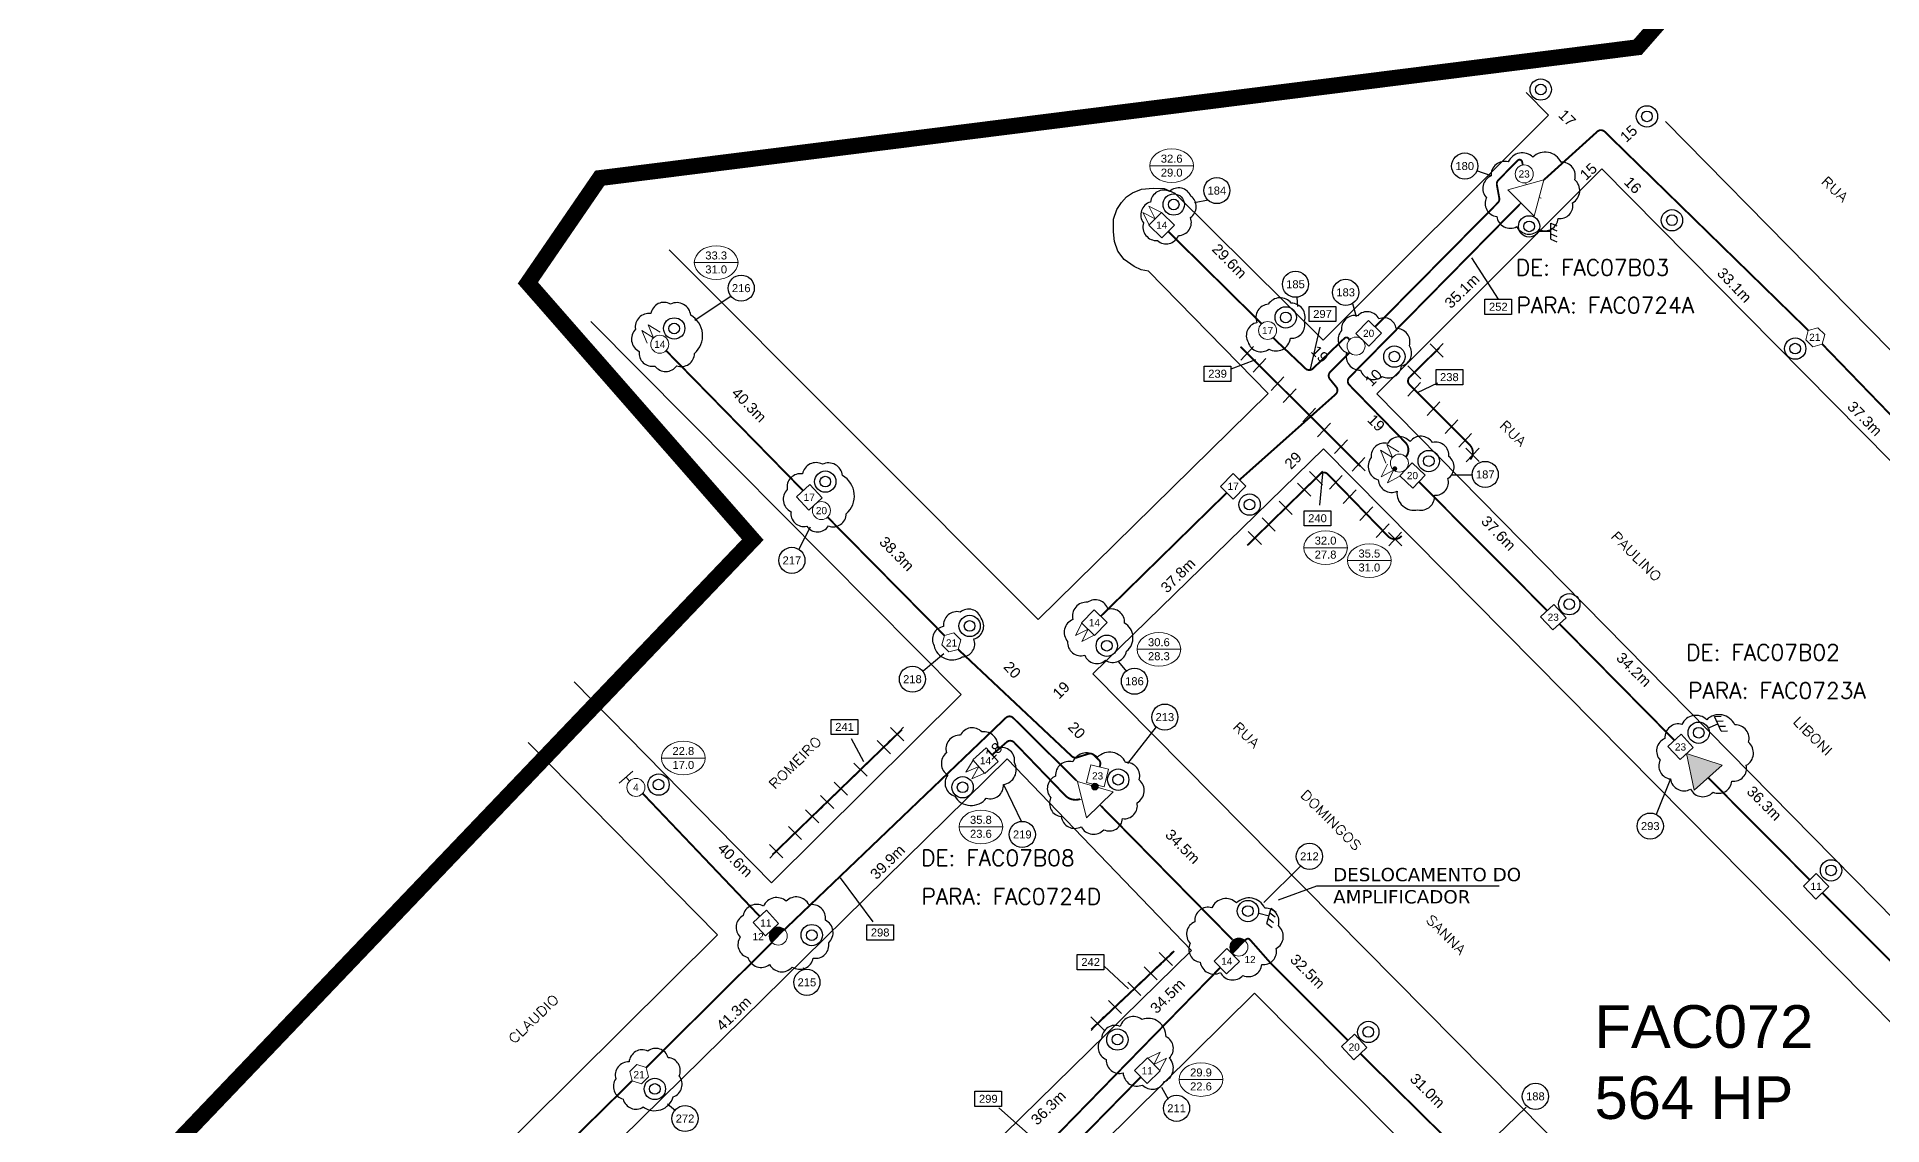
# Model space of a CAD drawing. Header units: inches. Extents: x 246034 to 247769, y 7726337 to 7727523.
# Drawn here: x 246172.3 to 246518.2, y 7726987.6 to 7727191.6 of the extents above; entities that cross this region are included whole.
import ezdxf
from ezdxf.enums import TextEntityAlignment as Align

# ---------------------------------------------------------------- set-up
doc = ezdxf.new("R2010")
doc.units = ezdxf.units.IN
doc.header["$LTSCALE"] = 6
doc.header["$MEASUREMENT"] = 0
doc.linetypes.add('DASHED', pattern=[0.75, 0.5, -0.25])
doc.linetypes.add('PHANTOMX2', pattern=[5, 2.5, -0.5, 0.5, -0.5, 0.5, -0.5])
for name, color, linetype in [('ALTERAÇÃO', 4, 'Continuous'), ('ANOTACOES', 6, 'Continuous'), ('DISTANCIA', 7, 'Continuous'), ('ELETRONICO', 4, 'Continuous'), ('LIMITE', 5, 'PHANTOMX2'), ('NET-CBTR', 3, 'DASHED'), ('NET_UPGRADE', 7, 'Continuous'), ('POSTECS', 7, 'Continuous'), ('POSTES', 1, 'Continuous'), ('QUADRAS', 7, 'Continuous'), ('RUAS', 7, 'Continuous'), ('TERRA', 7, 'Continuous')]:
    doc.layers.add(name, color=color, linetype=linetype)
doc.layers.add('CELULA', color=3, linetype='Continuous', lineweight=200, true_color=0x00ff00)
doc.layers.add('NET-AMP @ 1', color=1, linetype='Continuous', lineweight=20, true_color=0xff0000)
for name, color, linetype, lineweight in [('NET-AMP', 1, 'Continuous', 20), ('NET-SPLT', 1, 'Continuous', 20), ('NET-TAP', 1, 'Continuous', 20), ('NET-TERM', 1, 'Continuous', 20)]:
    doc.layers.add(name, color=color, linetype=linetype, lineweight=lineweight)
doc.styles.add('ARIAL', font='arial.ttf', dxfattribs={"height": 8})
doc.styles.add('B', font='SIMPLEX', dxfattribs={"width": 1.2, "height": 1.8})
doc.styles.add('Folhas_CAD', font='arial.ttf')
doc.styles.add('Romans', font='ROMANS.shx', dxfattribs={"height": 3})
doc.styles.get("Standard").update_dxf_attribs({"font": 'arial.ttf'})
doc.dimstyles.get("Standard").update_dxf_attribs({"dimtxt": 0.18, "dimasz": 0.18, "dimexe": 0.18, "dimexo": 0.0625, "dimgap": 0.09, "dimtad": 0, "dimtih": 1, "dimtoh": 1, "dimdec": 4, "dimzin": 0, "dimdsep": 46, "dimtxsty": 'Standard', "dimcen": 0.09, "dimadec": 0, "dimazin": 0, "dimtfac": 1, "dimtdec": 4, "dimtofl": 0, "dimtmove": 0, "dimatfit": 3, "dimfxl": 1, "dimtolj": 1, "dimtzin": 0, "dimarcsym": 0})

# ---------------------------------------------------------------- blocks, each defined once
blk = doc.blocks.new('POSTECS')
at = {"layer": 'POSTES', "linetype": 'ByBlock'}
for radius in [2, 1]:
    blk.add_circle((0, 0), radius, dxfattribs=at)
blk = doc.blocks.new('POSTE')
at = {"layer": 'POSTES', "linetype": 'ByBlock'}
for radius in [2, 1]:
    blk.add_circle((0, 0), radius, dxfattribs=at)
blk = doc.blocks.new('TERRA')
at = {"layer": 'TERRA', "linetype": 'ByBlock'}
for p, q in [((0, 0), (0, -2.02)), ((-1.5, -2.02), (-1.97, -3.15)), ((-1.5, -2.02), (1.5, -2.02)), ((-0.49, -2.02), (-0.96, -3.15)), ((0.57, -2.02), (0.09, -3.15)), ((1.5, -2.02), (1.03, -3.15))]:
    blk.add_line(p, q, dxfattribs=at)
blk = doc.blocks.new('3WAY')
h = blk.add_hatch(color=256)
h.dxf.hatch_style = 1
edge = h.paths.add_edge_path()
edge.add_arc((3.025, 0), 0.35, 0, 360)
for centre, radius in [((1.6875, 0), 1.6875), ((3.025, 0), 0.35)]:
    blk.add_circle(centre, radius)
blk = doc.blocks.new('DC')
h = blk.add_hatch(color=256)
h.dxf.hatch_style = 1
h.paths.add_polyline_path([(3.38, 0), (0, 0, 1)])
blk.add_line((0, 0), (3.38, 0))
blk.add_circle((1.69, 0), 1.69)
at = {"color": 0}
blk.add_attdef('DCVAL', text='', height=1.35, dxfattribs=at).set_placement((3.1, 3.27), align=Align.MIDDLE)
blk = doc.blocks.new('LE')
at = {"layer": 'NET-AMP'}
h = blk.add_hatch(color=256, dxfattribs=at)
h.dxf.hatch_style = 1
h.paths.add_polyline_path([(0, 3.5), (0, -3.5), (6.06, 0)])
blk.add_lwpolyline([(0, 3.5), (0, -3.5), (6.06, 0)], close=True, dxfattribs=at)
blk = doc.blocks.new('TERMINAL')
blk.add_line((-1, 0), (0, 0))
blk.add_lwpolyline([(-1, -1.6875), (-1, 1.6875)])
blk = doc.blocks.new('TAP2')
at = {"color": 0}
blk.add_circle((1.69, 0), 1.69, dxfattribs=at)
blk.add_attdef('DBVAL', text='', height=1.35, dxfattribs=at).set_placement((1.69, 0), align=Align.MIDDLE)
blk = doc.blocks.new('TAP4')
blk.add_lwpolyline([(3.38, -1.69), (0, -1.69), (0, 1.69), (3.38, 1.69)], close=True)
at = {"color": 0}
blk.add_attdef('DBVAL', text='', height=1.35, dxfattribs=at).set_placement((1.69, 0), align=Align.MIDDLE)
blk = doc.blocks.new('TAP8')
blk.add_lwpolyline([(0.92, 1.59), (0, 0), (0.92, -1.59), (2.76, -1.59), (3.68, 0), (2.76, 1.59)], close=True)
blk.add_attdef('DBVAL', text='', height=1.35).set_placement((1.77, -0.06), align=Align.MIDDLE)
blk = doc.blocks.new('HI-LOW')
blk.add_lwpolyline([(-4.1, 0), (4.1, 0)])
blk.add_ellipse((0, 0), major_axis=(4.1, 0), ratio=0.768293)
for tag, p in [('END-HI', (0, 1.33)), ('END-LO', (0, -1.29))]:
    blk.add_attdef(tag, text='', height=1.5).set_placement(p, align=Align.MIDDLE_CENTER)
blk = doc.blocks.new('CX_CodUpgrade')
blk.add_circle((-0.13, 0.04), 2.45)
at = {"color": 1, "flags": 1}
for tag, p in [('RETIRAR1', (4.74, 11.47)), ('NOVO1', (28.33, 11.47)), ('RETIRAR2', (4.74, 7.94)), ('NOVO2', (28.33, 7.94)), ('RETIRAR3', (4.74, 4.42)), ('NOVO3', (28.33, 4.42)), ('RETIRAR4', (4.74, 0.89)), ('NOVO4', (28.33, 0.9)), ('RETIRAR5', (4.74, -2.63)), ('NOVO5', (28.33, -2.63)), ('RETIRAR6', (4.74, -6.15)), ('NOVO6', (28.33, -6.15)), ('RETIRAR7', (4.74, -9.68)), ('NOVO7', (28.33, -9.68)), ('RETIRAR8', (4.74, -13.2)), ('NOVO8', (28.33, -13.2)), ('RETIRAR9', (4.74, -16.73)), ('NOVO9', (28.33, -16.73))]:
    blk.add_attdef(tag, p, '', height=1.5, dxfattribs=at)
at = {"color": 7, "flags": 1}
for tag, p in [('ANTIGO1', (17.16, 11.46)), ('ANTIGO2', (17.16, 7.94)), ('ANTIGO3', (17.16, 4.41)), ('ANTIGO4', (17.16, 0.89)), ('ANTIGO5', (17.16, -2.63)), ('ANTIGO6', (17.16, -6.16)), ('ANTIGO7', (17.16, -9.68)), ('ANTIGO8', (17.16, -13.21)), ('ANTIGO9', (17.16, -16.73))]:
    blk.add_attdef(tag, p, '', height=1.5, dxfattribs=at)
at = {"color": 1}
blk.add_attdef('CODIGO', text='', height=1.5, dxfattribs=at).set_placement((-0.13, 0.04), align=Align.MIDDLE_CENTER)
blk = doc.blocks.new('AMP3')
for p, q in [((3.1, 1.71), (3.3, 2.03)), ((0, 0), (-0.33, 0)), ((3.1, -1.71), (3.3, -2.03)), ((6.06, 0), (6.38, 0))]:
    blk.add_line(p, q)
blk.add_lwpolyline([(0, 3.5), (0, -3.5), (6.06, 0)], close=True)
blk = doc.blocks.new('2WAY')
blk.add_circle((1.6875, 0), 1.6875)
blk = doc.blocks.new('CARGA')
for p, q in [((-2.5, 0.81), (0, 1.62)), ((-2.5, 0.81), (0, 0)), ((-2.5, -0.81), (0, 0)), ((-2.5, -0.81), (0, -1.62))]:
    blk.add_line(p, q)
blk = doc.blocks.new('AMP3AC')
h = blk.add_hatch(color=256)
h.dxf.hatch_style = 1
h.paths.add_polyline_path([(2.55, 2.03), (3.66, 1.39, 0.131652), (3.74, 1.71, 0.767327)])
h.paths.add_polyline_path([(3.66, 1.39), (2.55, 2.03, 0.131652), (2.47, 1.71, 0.767327)])
for p, q in [((3.1, 1.71), (3.3, 2.03)), ((0, 0), (-0.33, 0)), ((3.1, -1.71), (3.3, -2.03)), ((6.06, 0), (6.38, 0))]:
    blk.add_line(p, q)
blk.add_lwpolyline([(0, 3.5), (0, -3.5), (6.06, 0)], close=True)
blk.add_circle((3.1, 1.71), 0.638)
blk = doc.blocks.new('CX_CodUpgradeCabo')
blk.add_lwpolyline([(-2.63, 1.45), (2.37, 1.45), (2.37, -1.4), (-2.63, -1.4)], close=True)
at = {"color": 1}
blk.add_attdef('CODIGO', text='', height=1.5, dxfattribs=at).set_placement((-0.13, 0.04), align=Align.MIDDLE_CENTER)
at = {"color": 1, "style": 'Folhas_CAD', "flags": 1}
for tag, p in [('SERVICO', (5.97, 0.89)), ('TIPO', (17.92, 0.89)), ('COMP', (25.22, 0.89))]:
    blk.add_attdef(tag, p, '', height=1.5, dxfattribs=at)
blk = doc.blocks.new('EXCLUIR_CABOdwg')
at = {"layer": 'ANOTACOES', "color": 4}
for points in [[(-1.24, 1.23), (1.24, -1.23)], [(-1.2, -1.28), (1.21, 1.29)]]:
    blk.add_lwpolyline(points, dxfattribs=at)

msp = doc.modelspace()

# ---------------------------------------------------------------- linework, layer by layer
at = {"layer": 'LIMITE', "linetype": 'Continuous', "const_width": 3}
msp.add_lwpolyline([(247361.51, 7726563.79), (247112.71, 7726442.48), (247147.92, 7726399.42), (247053.32, 7726359.97), (247014.86, 7726409.04), (246947.68, 7726374.32), (246685.76, 7726554.08), (246504.44, 7726695.05), (246513.62, 7726706.42), (246174.51, 7726959.26), (246306.47, 7727097.36), (246264.31, 7727145.51), (246277.78, 7727165.15), (246472.38, 7727189.68), (246553, 7727281.82), (246508.14, 7727323.79), (246532.23, 7727521.49), (246803.54, 7727504.62), (247403.19, 7726894.55)], dxfattribs=at)
at = {"layer": 'NET-CBTR', "const_width": 0.35}
for points in [[(246504.36, 7727136.61), (246466.19, 7727173.86, 0.401876), (246464.81, 7727173.87), (246454.78, 7727164.8)], [(246450.27, 7727160.25), (246418.31, 7727127.77, 0.408157), (246418.32, 7727126.37), (246428.81, 7727115.6, -0.391824), (246428.91, 7727112.88)], [(246435.15, 7727133.29), (246429.6, 7727127.83, 0.408157), (246429.61, 7727126.43), (246440.9, 7727115.11, -0.391824), (246440.99, 7727112.39, -1.864358)], [(246418.38, 7727132.44), (246414.74, 7727128.8, 0.384255), (246414.67, 7727127.46), (246415.86, 7727126, -0.401264), (246415.75, 7727124.62), (246397.72, 7727108.57)], [(246428.14, 7727098.07, -0.453586), (246425.54, 7727098.05), (246414.27, 7727109.65, 0.415333), (246412.85, 7727109.67), (246399.17, 7727096.28)], [(246367.11, 7727052.25), (246355.3, 7727063.95, 0.409229), (246353.9, 7727063.95), (246312.41, 7727024.26)], [(246351.38, 7727057.05), (246354.08, 7727059.42, -0.40126), (246355.46, 7727059.36), (246365.04, 7727049.42, 0.289492), (246367.83, 7727048.73, 3.884923)]]:
    msp.add_lwpolyline(points, format="xyb", dxfattribs=at)
at = {"layer": 'NET-CBTR'}
for points in [[(246450.83, 7727167.59, 0.35, 0.35, 0), (246450.72, 7727168.2, 0.35, 0.35, 0.611138), (246449.88, 7727168.46, 0.35, 0.35, 0), (246446.25, 7727164.77, 0.35, 0.35, 0.243739), (246445.98, 7727163.89, 0.35, 0.35, 0), (246446.43, 7727161.4, 0.35, 0.35, -0.2448), (246446.16, 7727160.52, 0.35, 0.35, 0), (246423.13, 7727137.25, 0, 0, 0)], [(246418.37, 7727134.83, 0.35, 0.35, 0), (246418.15, 7727135.1, 0.35, 0.35, 0.436078), (246417.42, 7727135.14, 0.35, 0.35, 0), (246411.49, 7727129.44, 0.35, 0.35, -0.400829), (246410.11, 7727129.44, 0.35, 0.35, 0), (246404.01, 7727135.23, 0, 0, 0)], [(246371.52, 7727054.72, 0.35, 0.35, 0), (246371.62, 7727055.2, 0.35, 0.35, 0.256533), (246371.33, 7727056.11, 0.35, 0.35, 0), (246370.41, 7727056.99, 0.35, 0.35, 0.275541), (246369.41, 7727057.22, 0.35, 0.35, 0), (246367.27, 7727056.53, 0.35, 0.35, -0.273109), (246366.28, 7727056.76, 0.35, 0.35, 0), (246344.98, 7727076.79, 0, 0, 0)], [(246418.08, 7727003.47, 0.35, 0.35, 0), (246403.39, 7727018.17, 0.35, 0.35, -0.015844), (246403.34, 7727018.22, 0.35, 0.35, 0), (246399.68, 7727022.38, 0.35, 0.35, 0.471831), (246398.9, 7727022.36, 0.35, 0.35, 0), (246398.78, 7727022.2, 0, 0, 0)], [(246354.84, 7726969.6, 0.35, 0.35, 0), (246354.92, 7726969.55, 0.35, 0.35, 0.328427), (246356.1, 7726969.68, 0.35, 0.35, 0), (246360.68, 7726973.91, 0.35, 0.35, 0.205129), (246361.01, 7726974.63, 0.35, 0.35, 0), (246361.06, 7726977.68, 0.35, 0.35, -0.191859), (246361.34, 7726978.37, 0.35, 0.35, 0), (246379.23, 7726996.64, 0, 0, 0)]]:
    msp.add_lwpolyline(points, format="xyseb", dxfattribs=at)
at = {"layer": 'NET-CBTR', "const_width": 0.35}
for points in [[(246384.34, 7727155.16), (246401.88, 7727137.85)], [(246397.96, 7727133.51), (246420.4, 7727111.14)], [(246529.68, 7727110.55), (246506.98, 7727134.03)], [(246315.92, 7727106.54), (246290.22, 7727132.8)], [(246395.35, 7727106.17), (246371.7, 7727083)], [(246431.37, 7727108.21), (246455.41, 7727084.07)], [(246342.4, 7727079.4), (246320.5, 7727101.58)], [(246457.7, 7727081.59), (246479.27, 7727059.75)], [(246334.45, 7727061.77), (246310.19, 7727038.31)], [(246485.59, 7727052.74), (246504.66, 7727033.57)], [(246285.82, 7727049.8), (246307.78, 7727026.74)], [(246371.77, 7727047.43), (246396.42, 7727022.36)], [(246507.01, 7727031.16), (246530.79, 7727007.31)], [(246310.07, 7727021.83), (246286.5, 7726998.42)], [(246369.92, 7727005.53), (246385.48, 7727020.22)], [(246356.53, 7726978.61), (246394.13, 7727017.15)], [(246439.81, 7726981.84), (246420.38, 7727001.01)], [(246283.84, 7726995.89), (246257.87, 7726970.37)]]:
    msp.add_lwpolyline(points, dxfattribs=at)
at = {"layer": 'NET_UPGRADE'}
for points in [[(246452.74, 7727169.07, 0.520567), (246452.74, 7727169.07, 0.520567), (246448.11, 7727168.19, 0.520567), (246444.91, 7727165.56, 0.520567), (246444.03, 7727161.48, 0.520567), (246445.95, 7727157.97, 0.520567), (246449.71, 7727156.05, 0.520567), (246453.94, 7727155.49, 0.520567), (246457.46, 7727157.57, 0.520567), (246460.18, 7727160.52, 0.520567), (246460.58, 7727164.84, 0.520567), (246458.02, 7727168.11, 0.520567), (246452.74, 7727169.07)], [(246388.59, 7727161.79, 0.520567), (246388.59, 7727161.79, 0.520567), (246384.62, 7727162.65, 0.520567), (246381.04, 7727160.66, 0.520567), (246379.71, 7727156.75, 0.520567), (246382.36, 7727153.44, 0.520567), (246386.27, 7727154.37, 0.520567), (246388.53, 7727157.75, 0.520567), (246388.59, 7727161.79)], [(246294.84, 7727139.43, 0.520567), (246294.84, 7727139.43, 0.520567), (246291.07, 7727141.54, 0.520567), (246287.36, 7727139.75, 0.520567), (246284.49, 7727136.81, 0.520567), (246285.19, 7727132.66, 0.520567), (246288.13, 7727129.92, 0.520567), (246292.22, 7727129.98, 0.520567), (246295.54, 7727132.28, 0.520567), (246294.84, 7727139.43)], [(246403.12, 7727141.49, 0.520567), (246403.12, 7727141.49, 0.520567), (246401, 7727138.04, 0.520567), (246399.34, 7727134.4, 0.520567), (246403.25, 7727133.07, 0.520567), (246407.3, 7727135.13, 0.520567), (246409.88, 7727138.31, 0.520567), (246407.43, 7727141.69, 0.520567), (246403.12, 7727141.49)], [(246423.88, 7727138.74, 0.520567), (246423.88, 7727138.74, 0.520567), (246419.9, 7727139.35, 0.520567), (246416.87, 7727136.58, 0.520567), (246417.82, 7727132.43, 0.520567), (246420.42, 7727129.15, 0.520567), (246424.48, 7727127.94, 0.520567), (246428.11, 7727129.93, 0.520567), (246429.58, 7727133.73, 0.520567), (246427.07, 7727136.93, 0.520567), (246423.88, 7727138.74)], [(246431.19, 7727102.98, 0.520567), (246431.19, 7727102.98, 0.520567), (246434.27, 7727105.68, 0.520567), (246436.79, 7727108.85, 0.520567), (246436.98, 7727112.95, 0.520567), (246433.9, 7727115.56, 0.520567), (246429.7, 7727115.75, 0.520567), (246425.5, 7727115.38, 0.520567), (246422.42, 7727112.77, 0.520567), (246423.73, 7727108.57, 0.520567), (246427.27, 7727106.43, 0.520567), (246431.19, 7727102.98)], [(246323.29, 7727109.38, 0.520567), (246323.29, 7727109.38, 0.520567), (246319.52, 7727111.49, 0.520567), (246315.82, 7727109.7, 0.520567), (246312.94, 7727106.77, 0.520567), (246313.64, 7727102.61, 0.520567), (246316.58, 7727099.87, 0.520567), (246320.67, 7727099.93, 0.520567), (246323.99, 7727102.23, 0.520567), (246323.29, 7727109.38)], [(246376.17, 7727081.73, 0.520567), (246376.17, 7727081.73, 0.520567), (246373.08, 7727084.28, 0.520567), (246369.25, 7727085.62, 0.520567), (246366.5, 7727082.4, 0.520567), (246365.49, 7727078.3, 0.520567), (246368.72, 7727075.69, 0.520567), (246372.61, 7727074.75, 0.520567), (246376.57, 7727076.43, 0.520567), (246376.17, 7727081.73)], [(246345.71, 7727075.38, 0.520567), (246345.71, 7727075.38, 0.520567), (246347.91, 7727078.76, 0.520567), (246349.31, 7727082.62, 0.520567), (246345.36, 7727083.8, 0.520567), (246342.25, 7727081.08, 0.520567), (246340.45, 7727077.49, 0.520567), (246345.71, 7727075.38)], [(246485.32, 7727063.61, 0.520567), (246485.32, 7727063.61, 0.520567), (246480.68, 7727062.73, 0.520567), (246477.48, 7727060.09, 0.520567), (246476.6, 7727056.02, 0.520567), (246478.52, 7727052.5, 0.520567), (246482.28, 7727050.58, 0.520567), (246486.52, 7727050.03, 0.520567), (246490.03, 7727052.1, 0.520567), (246492.75, 7727055.06, 0.520567), (246493.15, 7727059.37, 0.520567), (246490.59, 7727062.65, 0.520567), (246485.32, 7727063.61)], [(246350.26, 7727048.9, 0.520567), (246350.26, 7727048.9, 0.520567), (246353.48, 7727051.47, 0.520567), (246355.53, 7727055.57, 0.562409), (246352.43, 7727058.28, 0.489582), (246349.42, 7727061.35, 0.520567), (246345.4, 7727060.7, 0.520567), (246342.79, 7727057.39, 0.520567), (246343.03, 7727053.24, 0.520567), (246344.33, 7727049.27, 0.520567), (246350.26, 7727048.9)], [(246371.08, 7727056.57, 0.520567), (246371.08, 7727056.57, 0.520567), (246366.45, 7727055.69, 0.520567), (246363.25, 7727053.05, 0.520567), (246362.37, 7727048.97, 0.520567), (246364.29, 7727045.46, 0.520567), (246368.05, 7727043.54, 0.520567), (246372.28, 7727042.98, 0.520567), (246375.8, 7727045.06, 0.520567), (246378.52, 7727048.02, 0.520567), (246378.92, 7727052.33, 0.520567), (246376.36, 7727055.61, 0.520567), (246371.08, 7727056.57)], [(246312.72, 7727029.57, 0.520567), (246312.72, 7727029.57, 0.520567), (246308.49, 7727028.63, 0.520567), (246304.67, 7727026.89, 0.520567), (246304.13, 7727022.87, 0.520567), (246305.54, 7727019.04, 0.520567), (246309.63, 7727017.7, 0.520567), (246313.86, 7727017.23, 0.520567), (246317.82, 7727018.91, 0.520567), (246320.7, 7727021.79, 0.520567), (246320.1, 7727026.02, 0.520567), (246317.01, 7727028.9, 0.520567), (246312.72, 7727029.57)], [(246397.18, 7727029.25, 0.520567), (246397.18, 7727029.25, 0.520567), (246392.54, 7727028.37, 0.520567), (246389.35, 7727025.73, 0.520567), (246388.47, 7727021.66, 0.520567), (246390.38, 7727018.14, 0.520567), (246394.14, 7727016.22, 0.520567), (246398.38, 7727015.66, 0.520567), (246401.9, 7727017.74, 0.520567), (246404.61, 7727020.7, 0.520567), (246405.01, 7727025.01, 0.520567), (246402.46, 7727028.29, 0.520567), (246397.18, 7727029.25)], [(246379.43, 7727007.43, 0.520567), (246379.43, 7727007.43, 0.520567), (246375.35, 7727006.11, 0.520567), (246371.89, 7727003.92, 0.520567), (246372.75, 7726999.9, 0.520567), (246375.91, 7726997.4, 0.520567), (246379.53, 7726995.11, 0.520567), (246383.66, 7726995.77, 0.520567), (246384.57, 7727000.2, 0.520567), (246383.96, 7727004.17, 0.520567), (246379.43, 7727007.43)], [(246291.57, 7726992.92, 0.520567), (246291.57, 7726992.92, 0.520567), (246292.67, 7726996.81, 0.520567), (246290.61, 7727000.25, 0.520567), (246286.8, 7727001.5, 0.520567), (246283.28, 7726999.45, 0.520567), (246280.78, 7726996.29, 0.520567), (246282.17, 7726992.48, 0.520567), (246285.92, 7726991.01, 0.520567), (246291.57, 7726992.92)]]:
    msp.add_lwpolyline(points, format="xyb", close=True, dxfattribs=at)
at = {"layer": 'QUADRAS'}
for points in [[(246290.77, 7727151.73), (246359.96, 7727082.42), (246403.11, 7727124.76), (246380.66, 7727147.68), (246379.26, 7727147.94), (246377.98, 7727148.6), (246376.11, 7727149.89), (246374.92, 7727151.47), (246374.28, 7727153.28), (246374.09, 7727155.08), (246374.13, 7727157.44), (246374.72, 7727159.26), (246375.58, 7727160.58), (246376.56, 7727161.65), (246377.69, 7727162.41), (246379.37, 7727163.08), (246381.53, 7727163.29), (246383.61, 7727163.22), (246385.63, 7727162.33), (246413.44, 7727134.74), (246455.69, 7727176.95), (246451.48, 7727181.18)], [(246477.59, 7727175.78), (246600.12, 7727051.21), (246604.7, 7727055.75)], [(246547.94, 7726998.22), (246423.5, 7727124.71), (246465.67, 7727166.86), (246590.36, 7727040.75), (246547.94, 7726998.22)], [(246273.01, 7727070.7), (246309.98, 7727033.04), (246345.55, 7727068.31), (246303.38, 7727110.84), (246276.1, 7727138.25)], [(246494.98, 7726946.09), (246370.24, 7727072.23), (246413.49, 7727114.4), (246537.94, 7726988.51), (246494.98, 7726946.09)], [(246199.31, 7726974.58), (246228.48, 7726952.44), (246299.88, 7727023.25), (246264.35, 7727059.31)], [(246239.87, 7726943.85), (246354.17, 7727056.26), (246388.72, 7727020.32), (246280.22, 7726913.96), (246239.87, 7726943.85)], [(246301.52, 7726898.29), (246292.06, 7726905.07), (246400.51, 7727012.37), (246435.14, 7726977.45), (246354.34, 7726898.53)]]:
    msp.add_lwpolyline(points, dxfattribs=at)

# ---------------------------------------------------------------- block references
at = {"layer": 'ALTERAÇÃO'}
for p in [(246399.17, 7727132.3), (246434.7, 7727132.84), (246401.46, 7727130.02), (246430.51, 7727128.73), (246404.85, 7727126.63), (246430.47, 7727125.57), (246407.14, 7727124.36), (246434.09, 7727121.93), (246410.77, 7727120.74), (246437.47, 7727118.54), (246413.58, 7727117.93), (246416.74, 7727114.78), (246440.04, 7727115.96), (246420.02, 7727111.51), (246441.43, 7727113.26), (246412.06, 7727108.89), (246415.78, 7727108.09), (246409.87, 7727106.75), (246418.37, 7727105.42), (246406.38, 7727103.34), (246421.49, 7727102.21), (246400.59, 7727097.67), (246403.19, 7727100.21), (246424.55, 7727099.06), (246426.92, 7727097.47), (246333.55, 7727060.9), (246331.04, 7727058.47), (246326.67, 7727054.24), (246323, 7727050.7), (246320.42, 7727048.19), (246314.39, 7727042.36), (246317.62, 7727045.49), (246310.87, 7727038.96), (246383.9, 7727018.73), (246381.07, 7727016.05), (246378.01, 7727013.16), (246374.38, 7727009.73), (246371.11, 7727006.65)]:
    msp.add_blockref('EXCLUIR_CABOdwg', p, dxfattribs=at)
at = {"layer": 'ELETRONICO'}
for p, rotation in [((246454.05, 7727155.19), 90), ((246485.55, 7727062.02), 114.1260721682681), ((246401.32, 7727027.37), 74.75801571627247)]:
    msp.add_blockref('TERRA', p, dxfattribs=dict(at, rotation=rotation))
at = {"layer": 'NET-AMP'}
for name, p, rotation in [('AMP3', (246450.51, 7727160.49), 45.39649506009503), ('LE', (246482.27, 7727053.84), 11.70834536763874)]:
    msp.add_blockref(name, p, dxfattribs=dict(at, rotation=rotation))
at = {"layer": 'NET-AMP', "xscale": -1, "rotation": 313.9959519293244}
msp.add_blockref('AMP3AC', (246371.54, 7727047.66), dxfattribs=at)
at = {"layer": 'NET-SPLT'}
for name, p, rotation in [('2WAY', (246420.76, 7727134.85), 225.3286133344034), ('3WAY', (246428.78, 7727113.01), 230.2773005035927)]:
    msp.add_blockref(name, p, dxfattribs=dict(at, rotation=rotation))
ref = msp.add_blockref('DC', (246312.41, 7727024.26), dxfattribs=dict(at, rotation=226.0424338371197))
ref.add_attrib('DCVAL', '12', dxfattribs={"layer": '0', "color": 0, "height": 1.35}).set_placement((246307.47, 7727022.95), align=Align.MIDDLE)
ref = msp.add_blockref('DC', (246398.78, 7727022.2), dxfattribs=dict(at, rotation=225.8152800201561))
ref.add_attrib('DCVAL', '12', dxfattribs={"layer": '0', "color": 0, "height": 1.35}).set_placement((246399.7, 7727018.66), align=Align.MIDDLE)
at = {"layer": 'NET-TAP'}
ref = msp.add_blockref('TAP2', (246451.38, 7727164.26), dxfattribs=dict(at, rotation=99.35012408579232))
ref.add_attrib('DBVAL', '23', dxfattribs={"layer": '0', "color": 0, "height": 1.35}).set_placement((246451.1, 7727165.93), align=Align.MIDDLE)
ref = msp.add_blockref('TAP4', (246381.94, 7727157.53), dxfattribs=dict(at, rotation=315.3286133238224))
ref.add_attrib('DBVAL', '14', dxfattribs={"layer": '0', "color": 0, "height": 1.35}).set_placement((246383.14, 7727156.34), align=Align.MIDDLE)
for p, values in [((246401.31, 7727136.58), {'DBVAL': '17'}), ((246287.35, 7727134), {'DBVAL': '14'}), ((246317.66, 7727102.81), {'DBVAL': '20'}), ((246282.87, 7727050.92), {'DBVAL': '4'})]:
    msp.add_blockref('TAP2', p, dxfattribs=at).add_auto_attribs(values)
ref = msp.add_blockref('TAP4', (246420.76, 7727134.85), dxfattribs=dict(at, rotation=45.32861332382228))
ref.add_attrib('DBVAL', '20', dxfattribs={"layer": '0', "color": 0, "height": 1.35}).set_placement((246421.94, 7727136.05), align=Align.MIDDLE)
ref = msp.add_blockref('TAP8', (246504.36, 7727136.61), dxfattribs=dict(at, rotation=315.5062111485375))
ref.add_attrib('DBVAL', '21', dxfattribs={"layer": '0', "height": 1.35}).set_placement((246505.58, 7727135.32), align=Align.MIDDLE)
ref = msp.add_blockref('TAP4', (246395.35, 7727106.17), dxfattribs=dict(at, rotation=45.32861332382235))
ref.add_attrib('DBVAL', '17', dxfattribs={"layer": '0', "color": 0, "height": 1.35}).set_placement((246396.53, 7727107.37), align=Align.MIDDLE)
ref = msp.add_blockref('TAP4', (246428.93, 7727110.55), dxfattribs=dict(at, rotation=316.2164213667504))
ref.add_attrib('DBVAL', '20', dxfattribs={"layer": '0', "color": 0, "height": 1.35}).set_placement((246430.15, 7727109.38), align=Align.MIDDLE)
ref = msp.add_blockref('TAP4', (246318.22, 7727104.07), dxfattribs=dict(at, rotation=133.0222986568899))
ref.add_attrib('DBVAL', '17', dxfattribs={"layer": '0', "color": 0, "height": 1.35}).set_placement((246317.07, 7727105.31), align=Align.MIDDLE)
ref = msp.add_blockref('TAP4', (246455.41, 7727084.07), dxfattribs=dict(at, rotation=312.739324512939))
ref.add_attrib('DBVAL', '23', dxfattribs={"layer": '0', "color": 0, "height": 1.35}).set_placement((246456.55, 7727082.83), align=Align.MIDDLE)
ref = msp.add_blockref('TAP4', (246369.33, 7727080.6), dxfattribs=dict(at, rotation=45.32861332382235))
ref.add_attrib('DBVAL', '14', dxfattribs={"layer": '0', "color": 0, "height": 1.35}).set_placement((246370.52, 7727081.8), align=Align.MIDDLE)
ref = msp.add_blockref('TAP8', (246343.21, 7727076.32), dxfattribs=dict(at, rotation=74.64558988945949))
ref.add_attrib('DBVAL', '21', dxfattribs={"layer": '0', "height": 1.35}).set_placement((246343.73, 7727078.01), align=Align.MIDDLE)
ref = msp.add_blockref('TAP4', (246479.27, 7727059.75), dxfattribs=dict(at, rotation=312.7393245129389))
ref.add_attrib('DBVAL', '23', dxfattribs={"layer": '0', "color": 0, "height": 1.35}).set_placement((246480.41, 7727058.51), align=Align.MIDDLE)
ref = msp.add_blockref('TAP4', (246348.99, 7727057.2), dxfattribs=dict(at, rotation=311.4283077298878))
ref.add_attrib('DBVAL', '14', dxfattribs={"layer": '0', "color": 0, "height": 1.35}).set_placement((246350.11, 7727055.93), align=Align.MIDDLE)
ref = msp.add_blockref('TAP4', (246370.71, 7727051.44), dxfattribs=dict(at, rotation=76.11971028429919))
ref.add_attrib('DBVAL', '23', dxfattribs={"layer": '0', "color": 0, "height": 1.35}).set_placement((246371.12, 7727053.08), align=Align.MIDDLE)
ref = msp.add_blockref('TAP4', (246504.63, 7727031.19), dxfattribs=dict(at, rotation=44.26460272068787))
ref.add_attrib('DBVAL', '11', dxfattribs={"layer": '0', "color": 0, "height": 1.35}).set_placement((246505.83, 7727032.37), align=Align.MIDDLE)
ref = msp.add_blockref('TAP4', (246307.78, 7727026.74), dxfattribs=dict(at, rotation=312.9543295936589))
ref.add_attrib('DBVAL', '11', dxfattribs={"layer": '0', "color": 0, "height": 1.35}).set_placement((246308.93, 7727025.5), align=Align.MIDDLE)
ref = msp.add_blockref('TAP4', (246394.13, 7727017.15), dxfattribs=dict(at, rotation=44.12561340317087))
ref.add_attrib('DBVAL', '14', dxfattribs={"layer": '0', "color": 0, "height": 1.35}).set_placement((246395.34, 7727018.33), align=Align.MIDDLE)
ref = msp.add_blockref('TAP4', (246420.38, 7727001.01), dxfattribs=dict(at, rotation=133.0222986568899))
ref.add_attrib('DBVAL', '20', dxfattribs={"layer": '0', "color": 0, "height": 1.35}).set_placement((246419.23, 7727002.24), align=Align.MIDDLE)
ref = msp.add_blockref('TAP8', (246283.84, 7726995.89), dxfattribs=dict(at, rotation=43.57153781566435))
ref.add_attrib('DBVAL', '21', dxfattribs={"layer": '0', "height": 1.35}).set_placement((246285.16, 7726997.07), align=Align.MIDDLE)
ref = msp.add_blockref('TAP4', (246379.23, 7726996.64), dxfattribs=dict(at, rotation=44.12561340317089))
ref.add_attrib('DBVAL', '11', dxfattribs={"layer": '0', "color": 0, "height": 1.35}).set_placement((246380.44, 7726997.81), align=Align.MIDDLE)
at = {"layer": 'NET-TERM'}
for p, values in [((246385.01, 7727167.47), {'END-HI': '32.6', 'END-LO': '29.0'}), ((246299.61, 7727149.32), {'END-HI': '33.3', 'END-LO': '31.0'}), ((246413.86, 7727095.86), {'END-HI': '32.0', 'END-LO': '27.8'}), ((246422.07, 7727093.44), {'END-HI': '35.5', 'END-LO': '31.0'}), ((246382.61, 7727076.81), {'END-HI': '30.6', 'END-LO': '28.3'}), ((246293.45, 7727056.42), {'END-HI': '22.8', 'END-LO': '17.0'}), ((246349.24, 7727043.51), {'END-HI': '35.8', 'END-LO': '23.6'}), ((246390.5, 7726996.15), {'END-HI': '29.9', 'END-LO': '22.6'})]:
    msp.add_blockref('HI-LOW', p, dxfattribs=at).add_auto_attribs(values)
for name, p, rotation in [('CARGA', (246381.94, 7727157.53), 315.3286133287254), ('CARGA', (246287.88, 7727135.23), 310.5206315932414), ('CARGA', (246426.4, 7727112.79), 311.2273312865178), ('CARGA', (246426.62, 7727110.41), 46.16943001677186), ('CARGA', (246369.33, 7727080.6), 45.32861333440342), ('TERMINAL', (246283.37, 7727052.11), 311.7568763436394), ('CARGA', (246348.85, 7727054.81), 41.42830773076017), ('CARGA', (246381.65, 7726998.99), 224.1256133977949)]:
    msp.add_blockref(name, p, dxfattribs=dict(at, rotation=rotation))
at = {"layer": 'NET_UPGRADE'}
for name, p, values in [('CX_CodUpgrade', (246440.08, 7727167.37), {'CODIGO': '180'}), ('CX_CodUpgrade', (246393.61, 7727162.78), {'CODIGO': '184'}), ('CX_CodUpgrade', (246408.35, 7727145.21), {'CODIGO': '185'}), ('CX_CodUpgrade', (246304.44, 7727144.48), {'CODIGO': '216'}), ('CX_CodUpgrade', (246417.76, 7727143.69), {'CODIGO': '183'}), ('CX_CodUpgradeCabo', (246413.42, 7727139.64), {'CODIGO': '297'}), ('CX_CodUpgradeCabo', (246446.38, 7727140.99), {'CODIGO': '252'}), ('CX_CodUpgradeCabo', (246393.74, 7727128.44), {'CODIGO': '239'}), ('CX_CodUpgradeCabo', (246437.2, 7727127.8), {'CODIGO': '238'}), ('CX_CodUpgrade', (246443.93, 7727109.55), {'CODIGO': '187'}), ('CX_CodUpgradeCabo', (246412.48, 7727101.34), {'CODIGO': '240'}), ('CX_CodUpgrade', (246313.93, 7727093.44), {'CODIGO': '217'}), ('CX_CodUpgrade', (246336.53, 7727071.17), {'CODIGO': '218'}), ('CX_CodUpgrade', (246378.16, 7727070.79), {'CODIGO': '186'}), ('CX_CodUpgrade', (246383.86, 7727064.06), {'CODIGO': '213'}), ('CX_CodUpgradeCabo', (246323.81, 7727062.22), {'CODIGO': '241'}), ('CX_CodUpgrade', (246357.13, 7727042.06), {'CODIGO': '219'}), ('CX_CodUpgrade', (246474.87, 7727043.63), {'CODIGO': '293'}), ('CX_CodUpgrade', (246410.96, 7727037.95), {'CODIGO': '212'}), ('CX_CodUpgradeCabo', (246330.48, 7727023.68), {'CODIGO': '298'}), ('CX_CodUpgradeCabo', (246369.95, 7727018.14), {'CODIGO': '242'}), ('CX_CodUpgrade', (246316.75, 7727014.34), {'CODIGO': '215'}), ('CX_CodUpgrade', (246453.33, 7726992.96), {'CODIGO': '188'}), ('CX_CodUpgradeCabo', (246350.76, 7726992.5), {'CODIGO': '299'}), ('CX_CodUpgrade', (246386.06, 7726990.72), {'CODIGO': '211'}), ('CX_CodUpgrade', (246293.9, 7726988.8), {'CODIGO': '272'})]:
    msp.add_blockref(name, p, dxfattribs=at).add_auto_attribs(values)
at = {"layer": 'POSTECS'}
msp.add_blockref('POSTECS', (246478.81, 7727157.25), dxfattribs=at)
at = {"layer": 'POSTES'}
for name, p in [('POSTE', (246454.21, 7727181.76)), ('POSTE', (246474.12, 7727176.73)), ('POSTE', (246385.39, 7727160.2)), ('POSTE', (246452.03, 7727156.1)), ('POSTE', (246406.4, 7727139.03)), ('POSTE', (246291.74, 7727136.96)), ('POSTE', (246426.77, 7727131.69)), ('POSTE', (246501.91, 7727133.18)), ('POSTECS', (246433.21, 7727112.1)), ('POSTE', (246320.07, 7727108.24)), ('POSTE', (246399.61, 7727103.94)), ('POSTE', (246459.55, 7727085.27)), ('POSTE', (246347.13, 7727081.18)), ('POSTE', (246372.85, 7727077.49)), ('POSTE', (246483.82, 7727061.17)), ('POSTE', (246374.98, 7727052.37)), ('POSTE', (246288.8, 7727051.44)), ('POSTE', (246345.82, 7727050.94)), ('POSTE', (246508.64, 7727035.36)), ('POSTE', (246399.3, 7727027.74)), ('POSTE', (246317.53, 7727023.22)), ('POSTE', (246374.84, 7727003.65)), ('POSTE', (246421.88, 7727005.07)), ('POSTE', (246288.11, 7726994.39))]:
    msp.add_blockref(name, p, dxfattribs=at)

# ---------------------------------------------------------------- texts
at = {"layer": 'CELULA', "insert": (246464.3, 7727010.09), "char_height": 8, "width": 40.8763, "attachment_point": 1, "style": 'ARIAL'}
msp.add_mtext('FAC072\\P564 HP', dxfattribs=at)
at = {"layer": 'DISTANCIA'}
for s, rotation, p in [('17', 315.5196, (246459.16, 7727176.43)), ('15', 42.8436, (246470.7, 7727173.48)), ('15', 42.8436, (246463.15, 7727166.38)), ('16', 315.5196, (246471.48, 7727163.83)), ('29.6m', 314.7388, (246395.86, 7727149.62)), ('33.1m', 313.9481, (246490.52, 7727145.09)), ('35.1m', 44.2886, (246439.44, 7727143.99)), ('19', 315.0156, (246412.79, 7727132.16)), ('10', 45.827, (246422.84, 7727127.74)), ('40.3m', 314.7778, (246305.79, 7727122.63)), ('37.3m', 314.699, (246514.97, 7727120.07)), ('19', 315.0156, (246423.36, 7727119.27)), ('29', 45.827, (246407.76, 7727112.22)), ('37.6m', 314.362, (246446.3, 7727098.59)), ('38.3m', 314.7654, (246333.48, 7727094.72)), ('37.8m', 44.9844, (246386.19, 7727090.67)), ('34.2m', 315.7347, (246471.68, 7727073.03)), ('20', 313.5834, (246355.13, 7727072.96)), ('19', 44.7682, (246364.28, 7727069.17)), ('20', 313.5834, (246367.21, 7727061.64)), ('18', 44.7682, (246351.64, 7727057.75)), ('36.3m', 315.0156, (246496.12, 7727047.95)), ('40.6m', 315.834, (246303.19, 7727037.32)), ('34.5m', 315.0156, (246387.08, 7727039.85)), ('39.9m', 44.7805, (246331.73, 7727036.94)), ('32.5m', 315.0155, (246410.51, 7727016.43)), ('34.5m', 44.9844, (246384.22, 7727011.81)), ('41.3m', 44.0001, (246302.9, 7727008.52)), ('31.0m', 315.3253, (246432.99, 7726994.08)), ('36.3m', 44.1924, (246361.88, 7726990.88))]:
    msp.add_text(s, height=2, rotation=rotation, dxfattribs=at).set_placement(p, align=Align.MIDDLE)
at = {"layer": 'NET-AMP @ 1', "style": 'Romans'}
for s, p in [('DE: FAC07B03', (246449.52, 7727146.9)), ('PARA: FAC0724A', (246449.66, 7727139.81)), ('DE: FAC07B02', (246481.47, 7727074.74)), ('PARA: FAC0723A', (246481.84, 7727067.56)), ('DE: FAC07B08', (246338.02, 7727036.2)), ('PARA: FAC0724D', (246338.1, 7727028.97))]:
    msp.add_text(s, height=3, dxfattribs=at).set_placement(p)
at = {"layer": 'NET_UPGRADE', "color": 4, "insert": (246415.28, 7727035.83), "char_height": 2.5, "width": 39.4358, "attachment_point": 1}
msp.add_mtext('{\\fVerdana|b0|i0|c0|p34;DESLOCAMENTO DO AMPLIFICADOR}', dxfattribs=at)
at = {"layer": 'RUAS', "style": 'B', "width": 1.2}
for s, rotation, p in [('RUA', 317, (246506.63, 7727164.35)), ('RUA', 316, (246446.35, 7727118.61)), ('PAULINO', 315, (246467.24, 7727097.85)), ('LIBONI', 315, (246501.37, 7727063.14)), ('RUA', 316, (246396.33, 7727062.07)), ('ROMEIRO', 45, (246310.58, 7727050.43)), ('DOMINGOS', 315, (246409.02, 7727049.36)), ('SANNA', 315, (246432.52, 7727025.97)), ('CLAUDIO', 44, (246261.71, 7727002.69))]:
    msp.add_text(s, height=1.8, rotation=rotation, dxfattribs=at).set_placement(p)

# ---------------------------------------------------------------- leaders
at = {"layer": 'NET_UPGRADE'}
for points in [[(246444.91, 7727165.56), (246442.23, 7727166.51)], [(246389.26, 7727160.6), (246391.87, 7727161.05)], [(246441.22, 7727150.22), (246446.25, 7727142.44)], [(246295.63, 7727138.51), (246302.41, 7727143.11)], [(246408.68, 7727141.11), (246408.55, 7727142.77)], [(246419.67, 7727139.16), (246418.97, 7727141.56)], [(246411.05, 7727129.34), (246412.86, 7727137.21)], [(246400.71, 7727131.1), (246396.08, 7727129.33)], [(246431.12, 7727124.98), (246434.94, 7727126.75)], [(246413.26, 7727109.69), (246412.71, 7727103.83)], [(246437.4, 7727109.55), (246441.48, 7727109.55)], [(246317.26, 7727099.72), (246315.08, 7727095.61)], [(246342.28, 7727075.97), (246338.41, 7727072.74)], [(246375.03, 7727074.46), (246376.57, 7727072.65)], [(246376.8, 7727055.39), (246382.16, 7727062.29)], [(246327.3, 7727055.74), (246325, 7727060.02)], [(246353.48, 7727051.47), (246356.87, 7727044.49)], [(246478.52, 7727052.5), (246475.86, 7727045.87)], [(246322.83, 7727033.94), (246328.99, 7727025.69)], [(246402.29, 7727029.37), (246409.22, 7727036.22)], [(246315.94, 7727017.17), (246316.08, 7727016.7)], [(246376.91, 7727013.13), (246372.34, 7727017.41)], [(246290.46, 7726991.59), (246292, 7726990.34)], [(246383.08, 7726994.74), (246384.37, 7726992.48)], [(246360.36, 7726983.97), (246352.62, 7726990.84)], [(246445.99, 7726985.66), (246451.48, 7726991)]]:
    msp.add_leader(points, dimstyle='Standard', dxfattribs=at)
at = {"layer": 'NET_UPGRADE', "color": 4}
msp.add_leader([(246405.05, 7727029.84), (246412.23, 7727032.47), (246446.41, 7727032.47)], dimstyle='Standard', override={"dimgap": 0.09, "dimtad": 0}, dxfattribs=at)

doc.saveas('drawing.dxf')
